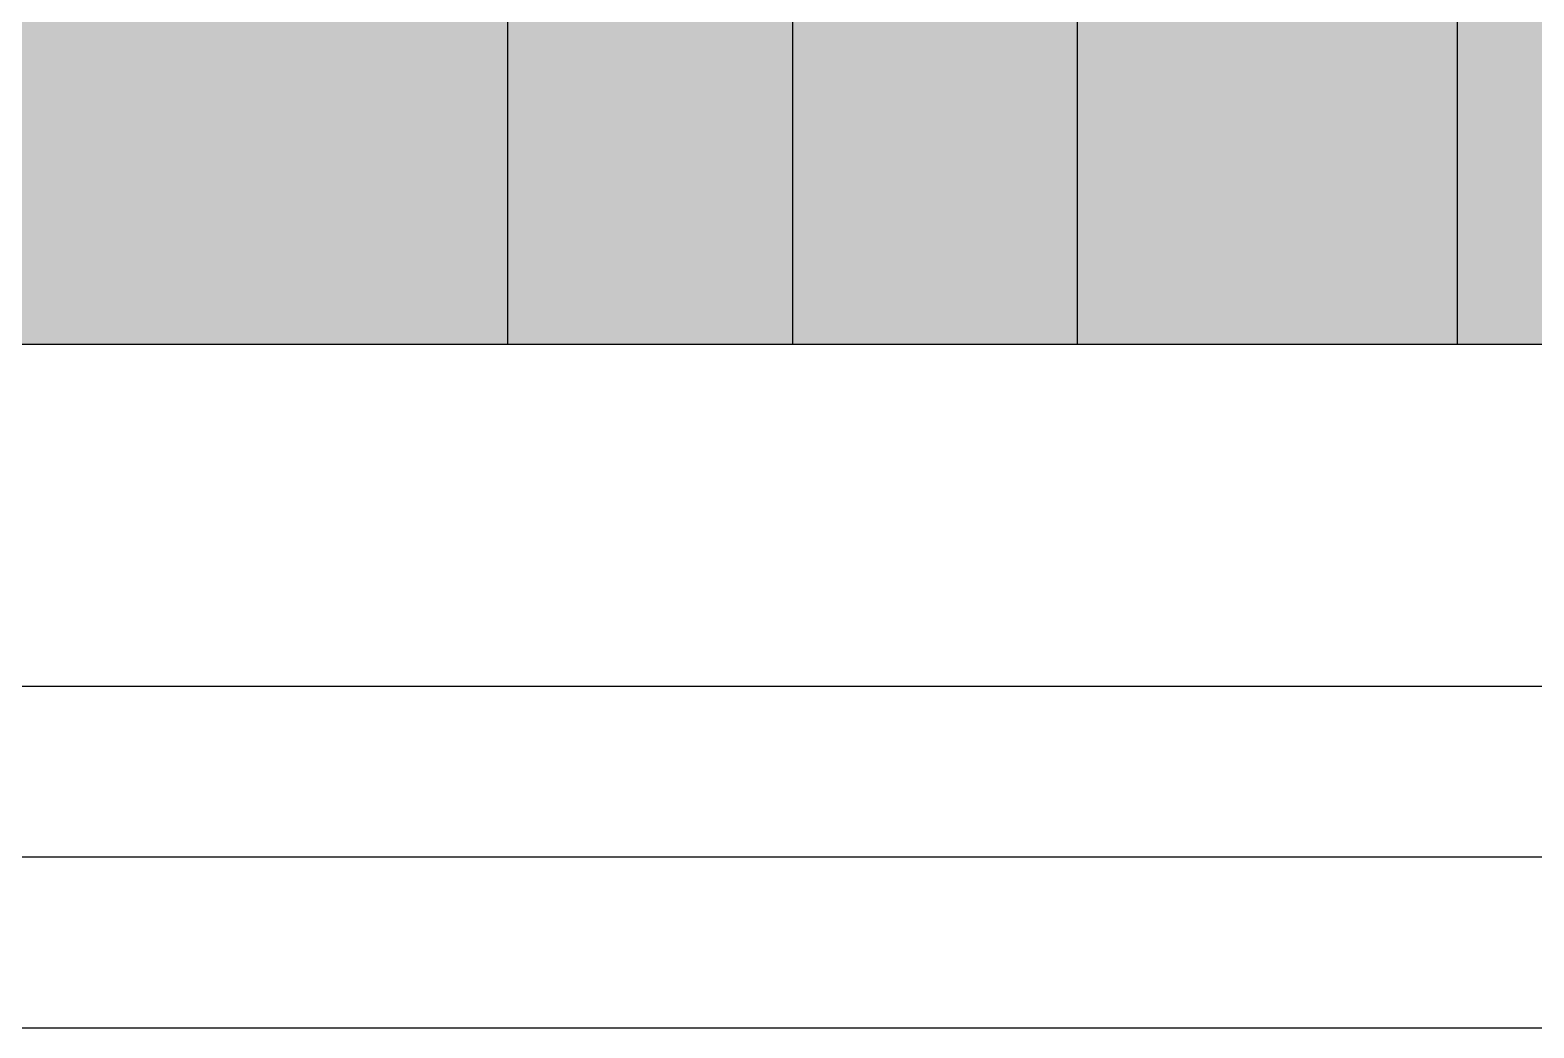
# Model space of a CAD drawing. Header units: millimetres. Extents: x -2325 to 334075, y -552635 to -11738.
# Drawn here: x 94898 to 110733, y -88655 to -78147 of the extents above; entities that cross this region are included whole.
import ezdxf

# ---------------------------------------------------------------- set-up
doc = ezdxf.new("R2010")
doc.units = ezdxf.units.MM
doc.header["$LTSCALE"] = 200
doc.linetypes.add('CEN-GAUN', pattern=[32.2, 30, -1, 0.2, -1])
doc.layers.get('DEFPOINTS').update_dxf_attribs({"color": 137})
doc.layers.add('CEN', color=1, linetype='CEN-GAUN', plot=False)
doc.layers.add('SOL-254', color=254, linetype='Continuous')

msp = doc.modelspace()

# ---------------------------------------------------------------- hatches: boundary and pattern name
at = {"layer": 'SOL-254'}
h = msp.add_hatch(color=253, dxfattribs=at)
h.dxf.hatch_style = 1
h.paths.add_polyline_path([(99925, -77225.7), (88925, -76562.2), (88925, -81455.1), (99925, -81455.1)])
h = msp.add_hatch(color=253, dxfattribs=at)
h.dxf.hatch_style = 1
h.paths.add_polyline_path([(120925, -77855.1), (110360, -77855.1), (103725, -77454.9), (103725, -77464.4), (103125, -77439.4), (103125, -77418.7), (99925, -77225.7), (99925, -81455.1), (120925, -81455.1)])

# ---------------------------------------------------------------- linework, layer by layer
at = {"layer": 'CEN'}
for p, q in [((99925, -56455.1), (99925, -81455.1)), ((102925, -56455.1), (102925, -81455.1)), ((105925, -56455.1), (105925, -81455.1)), ((109925, -56455.1), (109925, -81455.1))]:
    msp.add_line(p, q, dxfattribs=at)
at = {"layer": 'DEFPOINTS'}
for points in [[(128125, -88655.1), (128125, -49255.1), (20725, -49255.1), (20725, -88655.1)], [(126325, -86855.1), (126325, -51055.1), (22525, -51055.1), (22525, -86855.1)], [(124525, -85055.1), (124525, -52855.1), (24325, -52855.1), (24325, -85055.1)], [(120925, -81455.1), (120925, -56455.1), (27925, -56455.1), (27925, -81455.1)]]:
    msp.add_lwpolyline(points, close=True, dxfattribs=at)

doc.saveas('drawing.dxf')
